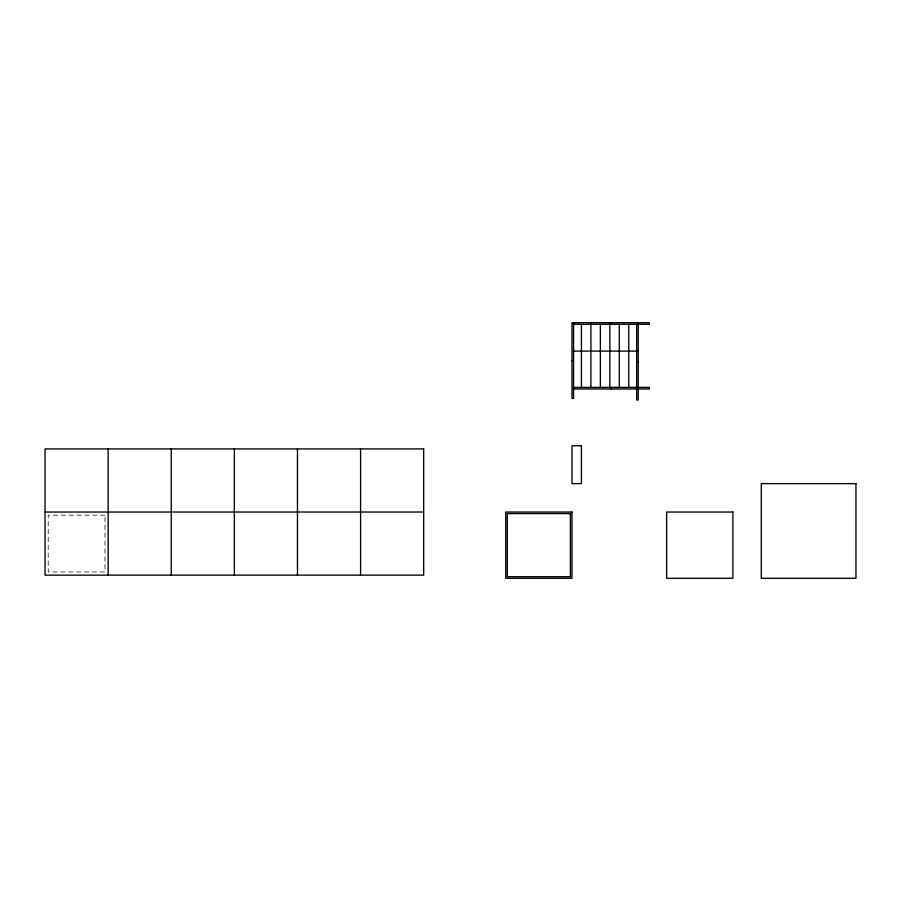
<?xml version="1.0" encoding="UTF-8"?>
<svg xmlns="http://www.w3.org/2000/svg" width="901" height="901" viewBox="0 0 901 901"><rect width="100%" height="100%" fill="white"/><g stroke="black" fill="none" stroke-linecap="round" stroke-linejoin="round"><path stroke-width="0.68" stroke-dasharray="4.5 3.38" d="M105 515.181L48.203 515.181L48.203 571.977L105 571.977L105 515.181"/><path stroke-width="1.35" d="M573.554 324.292L649.283 324.292L649.283 322.716L571.977 322.716L571.977 398.433L573.554 398.433L573.554 322.716M573.329 351.108L638.235 351.108M571.977 360.58L573.554 360.58M636.658 362.157L638.235 362.157M573.554 387.396L649.283 387.396L649.283 388.973L573.329 388.973M45.05 512.027L423.684 512.027M638.235 324.067L638.235 400.021L636.658 400.021L636.658 324.292M628.774 324.067L628.774 387.565M619.302 324.067L619.302 387.565M611.419 322.716L611.419 324.292M611.419 387.396L611.419 388.973M609.842 324.067L609.842 387.565M600.37 324.067L600.37 387.565M590.91 324.067L590.91 387.565M581.438 324.067L581.438 387.565M360.58 448.923L360.58 575.131M297.465 448.923L297.465 575.131M234.361 448.923L234.361 575.131M171.258 448.923L171.258 575.131M108.154 448.923L108.154 575.131M581.438 445.77L571.977 445.77L571.977 483.634L581.438 483.634L581.438 445.77M423.684 448.923L45.05 448.923L45.05 575.131L423.684 575.131L423.684 448.923M855.95 483.634L761.289 483.634L761.289 578.284L855.95 578.284L855.95 483.634M571.977 512.027L505.72 512.027L505.72 578.284L571.977 578.284L571.977 512.027M732.896 512.027L666.639 512.027L666.639 578.284L732.896 578.284L732.896 512.027M570.401 513.604L507.297 513.604L507.297 576.708L570.401 576.708L570.401 513.604"/></g></svg>
